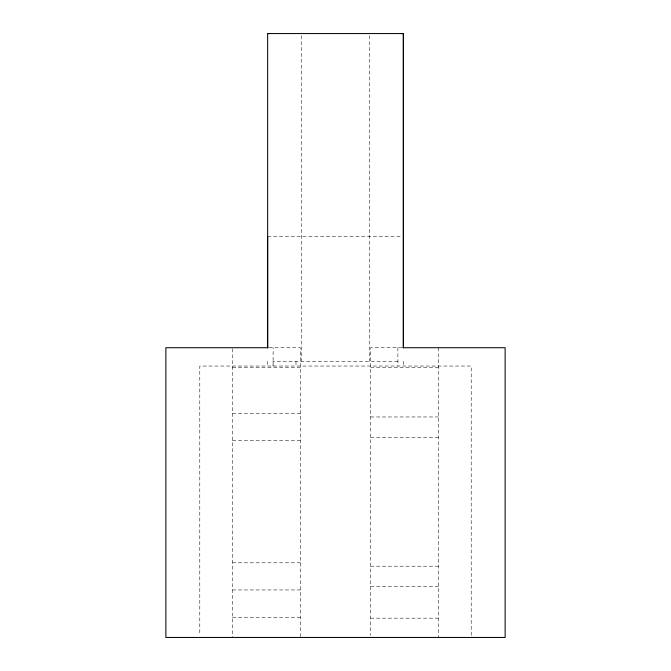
<?xml version="1.0" encoding="UTF-8"?>
<svg xmlns="http://www.w3.org/2000/svg" width="671" height="671" viewBox="0 0 671 671"><rect width="100%" height="100%" fill="white"/><g stroke="black" fill="none" stroke-linecap="round" stroke-linejoin="round"><path stroke-width="0.5" stroke-dasharray="3.35 2.52" d="M267.645 236.695L401.3 236.695M269.063 347.721L300.373 347.721L300.373 637.45M401.937 347.721L370.627 347.721L370.627 635.42M397.92 361.292L273.08 361.292L273.08 366.039L273.139 347.721M370.627 367.389L438.473 367.389M232.527 367.423L300.373 367.423M232.527 413.571L300.373 413.571M370.627 416.959L438.473 416.959M370.627 437.249L438.473 437.249M232.527 440.646L300.373 440.646M232.527 562.81L300.373 562.81M370.627 566.207L438.473 566.207M370.627 586.563L438.473 586.563M232.527 589.952L300.373 589.952M232.527 617.689L300.373 617.689M370.627 618.167L438.473 618.167M471.21 635.353L471.21 366.039L199.79 366.039L199.79 635.353M438.473 347.721L438.473 637.45M403.355 361.292L403.355 366.039M397.861 347.721L397.92 366.039M369.427 35.655L369.427 361.292M301.573 35.655L301.573 361.292M295.986 361.292L295.986 366.039M267.645 361.292L267.645 366.039M232.527 348.752L232.527 637.45"/><path stroke-width="1.01" d="M267.645 236.695L267.645 347.721L267.645 33.558L269.96 33.55M267.645 33.558L403.355 33.558L403.355 347.721L403.355 33.558L401.04 33.55M268.014 347.721L165.871 347.721L165.871 637.45L505.129 637.45L505.129 347.721L402.986 347.721"/></g></svg>
